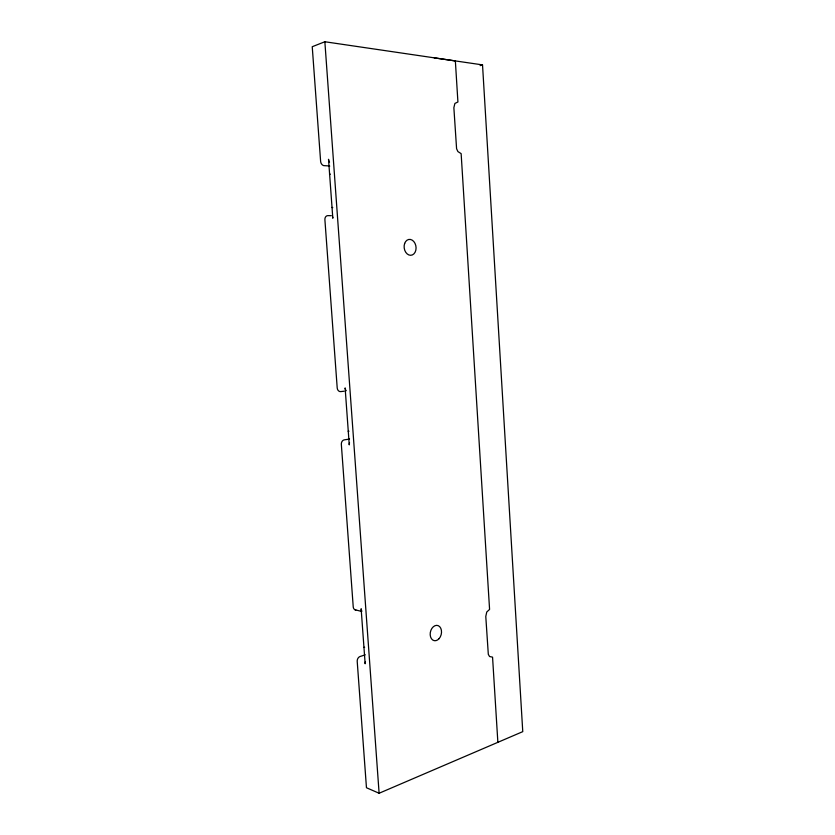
<?xml version="1.0" encoding="UTF-8"?>
<svg xmlns="http://www.w3.org/2000/svg" width="835" height="835" viewBox="0 0 835 835"><rect width="100%" height="100%" fill="white"/><g stroke="black" fill="none" stroke-linecap="round" stroke-linejoin="round"><path stroke-width="1.25" d="M365.187 654.744A4.05 3.016 -74.1 0 1 364.394 655.131L360.052 656.508A4.071 3.027 -73.5 0 0 357.213 661.383L366.461 787.739L379.111 793.25L522.762 731.648L482.526 64.89L434.148 57.824M497.869 742.325L492.556 657.145L489.54 656.508L488.308 654.327L485.782 616.47L486.753 612.013L489.581 609.414L461.139 153.619L457.914 151.584L456.588 148.734L453.864 107.694L454.898 103.436L457.914 101.974L455.357 60.945L324.857 41.75L312.238 46.718L320.619 161.332A4.248 3.256 74.5 0 0 323.73 165.622L328.886 165.915A4.227 3.236 75.2 0 1 329.752 166.102M480.135 65.641L482.526 64.89M344.114 391.218L340.732 391.605A4.06 3.236 89.7 0 1 337.204 387.931L324.898 219.73A4.185 3.267 77.8 0 1 327.904 215.628L331.349 215.691M355.042 609.79L361.847 611.46M324.857 41.75L379.111 793.25M363.841 647.407A4.05 3.016 -74.1 0 1 364.644 647.282M355.835 609.967A4.05 3.079 -76 0 1 353.226 606.847L341.338 444.366A4.039 3.215 -86.1 0 1 344.25 439.868L348.727 439.189A4.029 3.194 -86.7 0 0 349.541 438.928M348.143 431.204A4.029 3.194 -86.7 0 1 348.978 431.215M331.902 207.435A4.175 3.246 77.5 0 1 332.768 207.602M330.336 174.139A4.227 3.236 75.2 0 1 329.491 174.233M329.533 162.073A4.29 3.267 74.8 0 1 328.531 159.287L332.81 218.217A4.217 3.277 78 0 1 332.841 217.131M365.427 661.685A4.102 3.037 -73.7 0 0 365.145 663.773L361.148 608.767A4.081 3.089 -76.1 0 0 361.722 610.625M346.285 390.707A4.091 3.246 89.7 0 1 345.711 389.924M345.314 388.974A4.091 3.246 89.7 0 1 345.126 387.931L349.26 444.878A4.071 3.225 -86.1 0 1 349.541 442.78M439.095 638.65A7.797 5.553 -77.2 0 0 438.271 625.676A7.797 5.553 -77.2 0 0 430.192 634.819A7.797 5.553 -77.2 0 0 439.095 638.65M404.662 243.423A7.985 5.928 81.9 0 0 410.653 255.291A7.985 5.928 81.9 0 0 414.974 243.298A7.985 5.928 81.9 0 0 404.662 243.423"/></g></svg>
